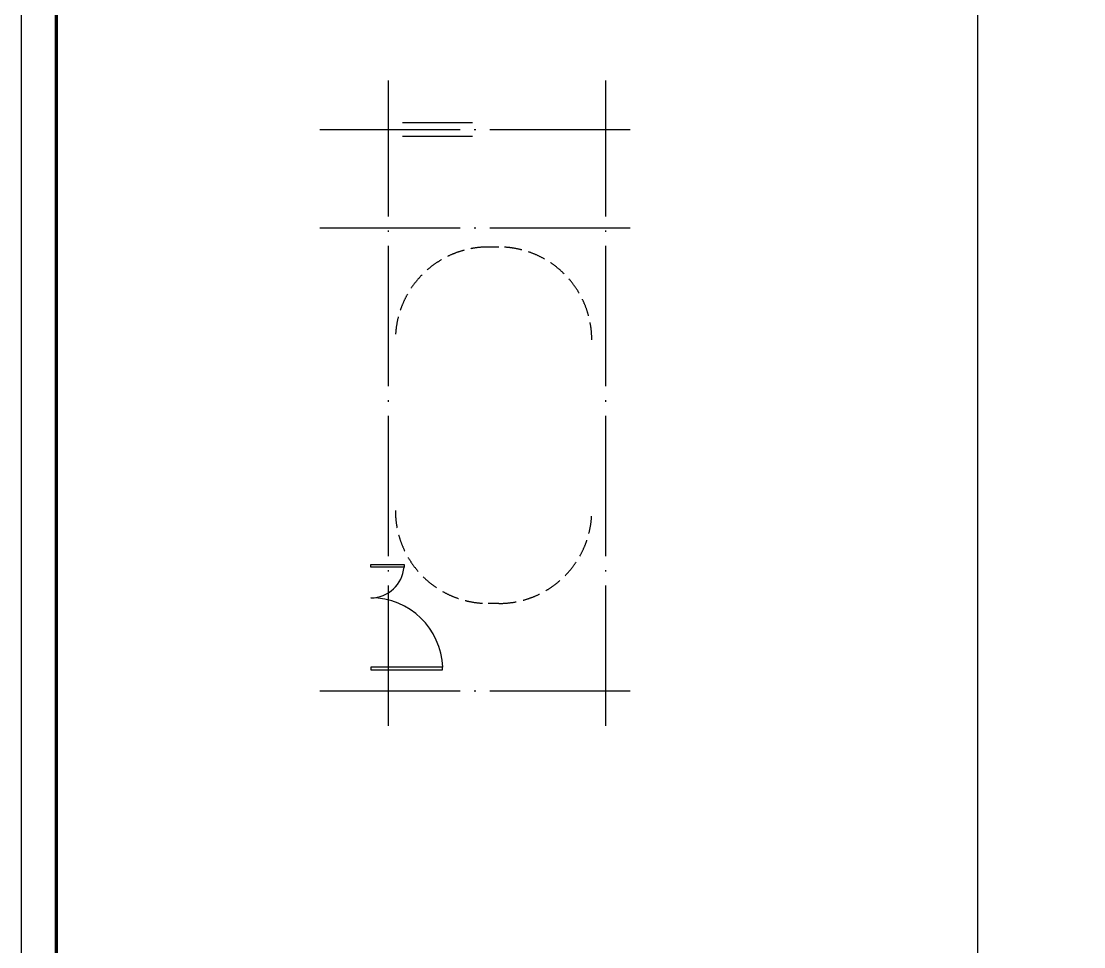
# Model space of a CAD drawing. Extents: x -1041549 to 749950, y -354245 to 17554.
# Drawn here: x 204411 to 219558, y -224902 to -211711 of the extents above; entities that cross this region are included whole.
import ezdxf

# ---------------------------------------------------------------- set-up
doc = ezdxf.new("R2010")
doc.units = 0
doc.header["$LTSCALE"] = 1000
doc.header["$MEASUREMENT"] = 0
doc.linetypes.add('DASH', pattern=[0.35, 0.25, -0.1])
doc.linetypes.add('DOTE', pattern=[2.42, 2, -0.2, 0.02, -0.2])
for name, color, linetype in [('DOTE', 1, 'Continuous'), ('PUB_TITLE', 4, 'Continuous'), ('WINDOW', 3, 'Continuous')]:
    doc.layers.add(name, color=color, linetype=linetype)

# ---------------------------------------------------------------- blocks, each defined once
blk = doc.blocks.new('A$Ce6740713')
at = {"layer": 'WINDOW'}
blk.add_lwpolyline([(1464, 1024), (1464, 0), (1500, 0), (1500, 1024)], close=True, dxfattribs=at)
at = {"layer": 'WINDOW', "elevation": 0}
blk.add_lwpolyline([(36, 474), (36, 0), (0, 0), (0, 474)], close=True, dxfattribs=at)
at = {"layer": 'WINDOW'}
for centre, radius, start, end in [((1500, 0), 1025, 92.0267, 180), ((0, 0, 0), 475, 0, 85.6232)]:
    blk.add_arc(centre, radius, start, end, dxfattribs=at)

msp = doc.modelspace()

# ---------------------------------------------------------------- linework, layer by layer
at = {"color": 8}
msp.add_line((218041, -211555.4), (218041.1, -232942.6), dxfattribs=at)
for p, q in [((209844.3, -213153.9), (210844.3, -213153.9)), ((210844.3, -213353.9), (209844.3, -213353.9))]:
    msp.add_line(p, q)
at = {"color": 8, "linetype": 'DASH'}
for p, q in [((211219.3, -214928.9), (211069.3, -214928.9)), ((211219.3, -220008.9), (211069.3, -220008.9))]:
    msp.add_line(p, q, dxfattribs=at)
for centre, start, end in [((211069.3, -216253.9), 90, 180.00009), ((211219.3, -216253.9), 359.99991, 90), ((211069.3, -218683.9), 179.99991, 270), ((211219.3, -218683.9), 270, 0.00009)]:
    msp.add_arc(centre, 1325, start, end, dxfattribs=at)
at = {"layer": 'DOTE', "linetype": 'DOTE'}
for p, q in [((209644.3, -221753.9), (209644.3, -212553.9)), ((212744.3, -221753.9), (212744.3, -212553.9)), ((208669.6, -213253.9), (213244.3, -213253.9)), ((208669.6, -214653.9), (213244.3, -214653.9)), ((208669.6, -221253.9), (213244.3, -221253.9))]:
    msp.add_line(p, q, dxfattribs=at)
at = {"layer": 'PUB_TITLE'}
msp.add_lwpolyline([(204410.7, -196042.6), (204410.7, -238092.6), (234110.7, -238092.6), (234110.7, -196042.6)], close=True, dxfattribs=at)
at = {"layer": 'PUB_TITLE', "const_width": 50}
msp.add_lwpolyline([(204910.7, -197292.6), (204910.7, -237592.6), (233610.7, -237592.6), (233610.7, -197292.6)], close=True, dxfattribs=at)

# ---------------------------------------------------------------- block references
at = {"color": 6, "rotation": 270}
msp.add_blockref('A$Ce6740713', (209394.3, -219453.9, 0), dxfattribs=at)

doc.saveas('drawing.dxf')
